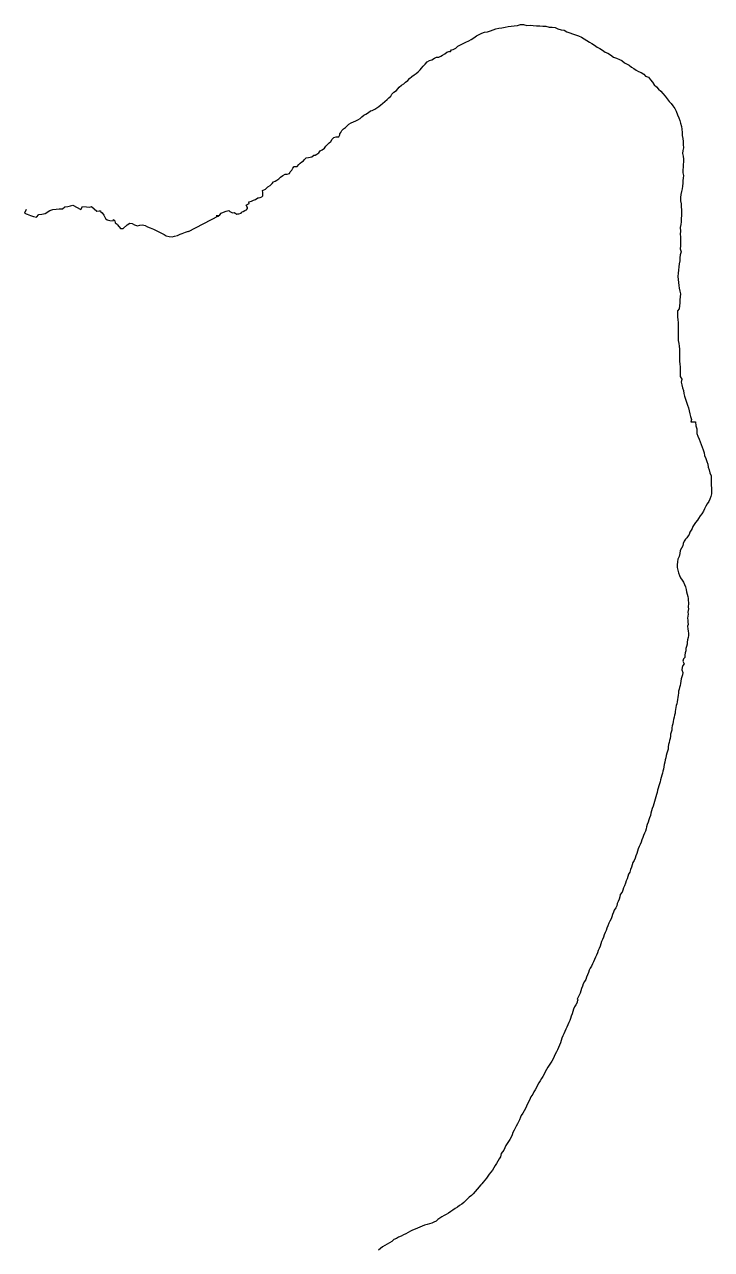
# Model space of a CAD drawing. Extents: x 226235 to 230811, y 317203 to 324386.
# Drawn here: x 226235 to 226590, y 323754 to 324386 of the extents above; entities that cross this region are included whole.
import ezdxf

# ---------------------------------------------------------------- set-up
doc = ezdxf.new("R2010")
doc.units = 0
doc.layers.add('LINE_FEATURE_', color=7, linetype='CONTINUOUS')

msp = doc.modelspace()

# ---------------------------------------------------------------- linework, layer by layer
at = {"layer": 'LINE_FEATURE_'}
msp.add_lwpolyline([(226236.206986, 324290.292702), (226235.38893, 324288.335125), (226236.802729, 324287.788617), (226238.490506, 324287.202764), (226240.058778, 324286.718684), (226241.570394, 324286.284454), (226242.764588, 324287.667466), (226244.290496, 324287.879952), (226246.067076, 324288.139009), (226248.432756, 324289.783268), (226250.019816, 324290.243216), (226251.651947, 324290.494134), (226253.291477, 324290.63877), (226254.992091, 324290.688522), (226256.175239, 324291.644708), (226257.764352, 324291.8217), (226259.101706, 324292.221537), (226260.350342, 324292.508786), (226264.429875, 324290.205052), (226265.339831, 324291.835956), (226267.435711, 324291.56281), (226269.067117, 324291.550803), (226269.858082, 324291.822003), (226272.678843, 324289.417706), (226273.849251, 324289.581538), (226274.584211, 324289.503648), (226274.645055, 324289.187945), (226275.451609, 324288.609779), (226276.366996, 324287.3583), (226277.199494, 324285.574123), (226278.075061, 324284.87188), (226279.362004, 324284.668182), (226281.100575, 324284.363955), (226281.342209, 324285.123276), (226281.914405, 324284.500468), (226282.202163, 324283.459917), (226283.156625, 324282.75894), (226283.407164, 324282.341971), (226284.957095, 324280.489748), (226286.218194, 324280.537894), (226288.368101, 324282.343936), (226289.661838, 324283.155707), (226290.904554, 324283.083134), (226292.116972, 324282.32988), (226293.698227, 324281.774284), (226294.896782, 324282.114301), (226296.152174, 324282.329783), (226297.531863, 324281.928452), (226298.888758, 324281.314792), (226300.224968, 324280.726228), (226301.839275, 324280.139161), (226303.199882, 324279.482967), (226304.596122, 324278.758332), (226306.021171, 324278.063441), (226307.370259, 324277.332001), (226308.513746, 324276.76497), (226310.019952, 324276.329377), (226311.446304, 324276.197368), (226312.736193, 324276.426187), (226314.194367, 324276.815613), (226315.615751, 324277.507223), (226316.736382, 324277.96537), (226318.391976, 324278.558269), (226319.88702, 324279.071075), (226319.950996, 324278.982571), (226335.452388, 324287.07631), (226334.2332, 324286.914791), (226334.543264, 324286.962835), (226335.193848, 324286.793155), (226336.052762, 324287.525725), (226336.706578, 324288.382779), (226338.049008, 324288.966594), (226339.310513, 324289.371249), (226340.685286, 324289.808573), (226341.178186, 324289.240393), (226342.599122, 324288.614711), (226343.427204, 324288.666658), (226344.299667, 324288.186837), (226344.810432, 324287.841434), (226345.452355, 324287.990651), (226345.906632, 324288.035445), (226347.048881, 324288.298811), (226347.296208, 324288.850299), (226348.061392, 324289.223682), (226348.957968, 324289.681121), (226349.884933, 324290.137006), (226350.356337, 324290.762824), (226350.411555, 324291.295797), (226350.026152, 324291.771316), (226349.591579, 324292.556686), (226350.213292, 324292.816151), (226351.159419, 324293.376931), (226351.129327, 324294.235264), (226352.427543, 324294.605878), (226353.433349, 324295.004994), (226354.543423, 324295.500822), (226355.635473, 324296.25332), (226356.003353, 324296.274058), (226356.83013, 324296.402381), (226357.830917, 324296.87388), (226358.220715, 324297.328866), (226358.310051, 324298.045051), (226358.241534, 324298.970065), (226358.035652, 324300.034091), (226359.69292, 324300.75165), (226360.348674, 324301.446706), (226360.819634, 324301.937589), (226362.110133, 324302.644865), (226362.998038, 324303.605135), (226363.801521, 324304.548205), (226364.699034, 324304.863118), (226365.562011, 324305.471938), (226366.518838, 324306.113596), (226367.35182, 324306.862572), (226368.496038, 324307.823031), (226369.808928, 324308.419752), (226370.770697, 324308.51339), (226372.014748, 324308.828999), (226372.426481, 324309.669641), (226373.285605, 324310.617567), (226373.820767, 324311.586282), (226374.373694, 324312.393497), (226376.047738, 324312.435998), (226376.853014, 324313.480942), (226377.580622, 324314.230068), (226378.395465, 324314.800992), (226379.216447, 324315.445771), (226379.812755, 324316.098324), (226380.587623, 324316.899575), (226381.843056, 324317.144106), (226383.518388, 324317.475353), (226384.552974, 324318.258491), (226385.231607, 324318.302887), (226386.067743, 324318.863755), (226387.089617, 324319.520567), (226387.778325, 324320.604094), (226388.92864, 324321.104532), (226390.113437, 324321.869812), (226390.66772, 324322.890626), (226391.599107, 324323.86485), (226392.414405, 324324.620178), (226393.406402, 324325.336646), (226394.066662, 324326.539266), (226394.894751, 324327.327182), (226396.093079, 324327.694295), (226396.555542, 324327.730255), (226397.531094, 324327.792368), (226398.002074, 324328.761904), (226397.959718, 324329.355233), (226398.411732, 324329.922776), (226398.944707, 324330.965709), (226399.831664, 324331.951386), (226400.874997, 324332.566484), (226401.703365, 324333.397501), (226402.667481, 324334.190464), (226403.784214, 324335.04171), (226405.009269, 324335.49223), (226406.257057, 324336.012641), (226407.30178, 324336.528074), (226408.49176, 324337.151797), (226409.385174, 324338.035513), (226410.384248, 324338.871727), (226411.453422, 324339.472805), (226412.692165, 324340.266456), (226413.802607, 324341.077586), (226414.691595, 324341.276412), (226415.97145, 324341.974529), (226417.076273, 324342.641487), (226418.151912, 324343.449287), (226419.191193, 324344.196491), (226419.95988, 324344.980167), (226421.121774, 324345.968427), (226422.320058, 324346.99827), (226423.276537, 324347.845912), (226424.22777, 324348.708345), (226424.863172, 324349.687203), (226425.839531, 324350.74157), (226427.234894, 324351.577171), (226427.934438, 324352.436097), (226428.614065, 324353.287043), (226429.77029, 324354.385422), (226430.911457, 324355.112379), (226431.813754, 324355.896725), (226433.051809, 324356.882075), (226433.865205, 324357.813498), (226435.156139, 324358.898371), (226436.216653, 324359.709449), (226437.246221, 324360.493168), (226438.403152, 324361.280592), (226439.435712, 324362.220348), (226440.111444, 324363.112917), (226440.866039, 324364.173411), (226441.908471, 324365.174692), (226443.06621, 324366.34122), (226444.172214, 324367.097502), (226445.435326, 324367.513827), (226446.794868, 324368.256398), (226447.750674, 324368.750304), (226448.991869, 324368.893138), (226450.0949, 324369.29031), (226450.874718, 324369.84355), (226452.037198, 324370.635375), (226453.076283, 324371.376821), (226454.141424, 324371.758803), (226454.725755, 324371.957711), (226454.710738, 324371.586055), (226454.990051, 324371.76667), (226455.533413, 324372.545123), (226456.465318, 324372.823415), (226457.748768, 324373.46073), (226458.836626, 324374.440792), (226460.119583, 324375.110847), (226461.491712, 324375.8821), (226462.951724, 324376.596822), (226464.42041, 324377.257917), (226465.767229, 324377.918499), (226467.07774, 324378.83765), (226468.446454, 324379.793475), (226469.740646, 324380.555562), (226471.218109, 324381.131013), (226472.630876, 324381.679588), (226474.153446, 324381.952529), (226475.663878, 324382.333216), (226477.089485, 324382.97046), (226478.460139, 324383.487692), (226479.990781, 324383.798322), (226481.501924, 324384.020892), (226483.152457, 324384.314098), (226484.715544, 324384.650416), (226486.278643, 324384.893859), (226487.804674, 324385.056901), (226489.523291, 324385.188361), (226491.164763, 324385.680461), (226492.665519, 324385.650971), (226494.455653, 324385.242384), (226496.082675, 324385.281591), (226497.648916, 324385.168315), (226499.343941, 324385.023783), (226501.016467, 324385.04616), (226502.618716, 324384.882494), (226504.225222, 324384.779882), (226505.81913, 324384.293607), (226507.482543, 324384.240587), (226508.91841, 324384.201804), (226510.457919, 324383.508268), (226512.095193, 324383.013639), (226513.582682, 324382.754466), (226515.093311, 324381.97178), (226516.573267, 324381.312806), (226518.019891, 324380.802951), (226519.563958, 324380.334978), (226521.10793, 324379.837449), (226522.574564, 324379.192818), (226523.96128, 324378.258403), (226525.381434, 324377.433441), (226526.750372, 324376.568633), (226527.98479, 324375.844219), (226529.246507, 324374.981573), (226530.647832, 324374.025104), (226532.016988, 324373.305683), (226533.339076, 324372.423985), (226534.772203, 324371.40593), (226536.203204, 324370.874138), (226537.457292, 324369.983421), (226539.114122, 324368.837969), (226540.586675, 324368.247252), (226542.084074, 324367.569754), (226543.335755, 324367.061478), (226544.659836, 324365.904705), (226546.113688, 324365.307063), (226547.236027, 324364.644199), (226548.411572, 324363.66532), (226549.587131, 324362.906538), (226550.81008, 324362.046199), (226552.029823, 324361.467916), (226553.302749, 324360.868887), (226554.686416, 324359.992666), (226555.649218, 324359.080821), (226557.166784, 324358.47778), (226558.088749, 324357.141886), (226559.176511, 324355.986004), (226559.963635, 324354.601826), (226561.192206, 324353.561984), (226562.284873, 324352.350061), (226563.54542, 324351.234832), (226564.594532, 324350.1621), (226565.660682, 324348.728038), (226566.760556, 324347.422639), (226567.762138, 324346.032566), (226568.722638, 324344.891012), (226569.695982, 324343.699306), (226570.697973, 324342.287125), (226571.446001, 324341.053035), (226572.061899, 324339.139819), (226572.775097, 324337.597314), (226573.258003, 324336.17222), (226573.661042, 324334.707325), (226574.179284, 324333.10459), (226574.348605, 324331.622084), (226574.427098, 324330.012968), (226574.538427, 324328.414145), (226574.87462, 324326.875254), (226575.047168, 324325.317245), (226575.072612, 324323.733337), (226575.208214, 324322.117875), (226574.872138, 324320.726612), (226574.724017, 324319.191113), (226574.947606, 324317.712436), (226575.084079, 324316.238335), (226575.123984, 324314.812538), (226575.009193, 324313.434267), (226574.924401, 324312.047656), (226574.88379, 324310.671222), (226574.871601, 324309.189767), (226575.206806, 324307.778417), (226574.936685, 324306.503018), (226574.826813, 324305.135586), (226574.845933, 324303.809488), (226574.701168, 324302.362016), (226574.456442, 324300.926164), (226574.197146, 324299.522446), (226573.765067, 324297.992579), (226573.547712, 324296.455396), (226573.684713, 324294.751752), (226573.899901, 324293.177609), (226573.987744, 324291.618132), (226574.051378, 324290.094052), (226574.152406, 324288.700186), (226574.117142, 324287.12634), (226574.008269, 324285.544309), (226574.000265, 324283.944521), (226573.861688, 324282.445011), (226573.448314, 324280.912321), (226573.57821, 324279.170786), (226573.531266, 324277.571447), (226573.588636, 324276.211045), (226573.626486, 324274.632276), (226573.598194, 324273.156596), (226573.540067, 324271.520023), (226573.482266, 324270.017206), (226573.965855, 324268.361293), (226573.478372, 324266.957804), (226573.321839, 324265.339762), (226573.201389, 324263.720424), (226572.946055, 324262.169405), (226572.734573, 324260.625604), (226572.616143, 324259.013172), (226572.389413, 324257.378224), (226572.325264, 324255.782128), (226572.383327, 324254.208311), (226572.505644, 324252.63561), (226572.750009, 324251.061397), (226572.989808, 324249.641453), (226573.216666, 324248.112048), (226573.616961, 324246.832744), (226573.432988, 324245.182136), (226573.344748, 324243.627667), (226573.254006, 324242.109068), (226573.091602, 324240.622929), (226572.891087, 324239.075182), (226572.150116, 324238.080467), (226572.11076, 324236.462653), (226572.148087, 324234.886657), (226572.305805, 324233.397122), (226572.405839, 324231.897385), (226572.41723, 324230.317891), (226572.35244, 324228.814017), (226572.340728, 324227.298921), (226572.348141, 324225.755255), (226572.37709, 324224.219274), (226572.50189, 324222.696087), (226572.743281, 324221.195869), (226573.003948, 324219.692442), (226573.105606, 324218.174498), (226573.0925, 324216.630077), (226573.057014, 324215.077347), (226573.064374, 324213.527319), (226573.13165, 324212.047814), (226573.321916, 324210.572972), (226573.529366, 324209.078997), (226573.401622, 324207.204836), (226573.463156, 324205.674647), (226573.469855, 324204.088643), (226574.31777, 324202.79514), (226573.968095, 324201.212537), (226574.340625, 324199.766163), (226574.709849, 324198.340652), (226575.088511, 324196.831829), (226575.353408, 324195.366874), (226575.765106, 324193.902824), (226576.168809, 324192.407574), (226576.673444, 324190.879851), (226577.249578, 324189.365883), (226577.716819, 324187.9295), (226578.121313, 324186.361225), (226578.449727, 324184.871993), (226578.842579, 324183.477267), (226579.321377, 324181.975482), (226578.940918, 324180.779426), (226581.378011, 324180.816993), (226581.48987, 324178.657737), (226581.97135, 324177.167859), (226582.110896, 324174.803088), (226582.581998, 324173.375605), (226583.285103, 324171.889559), (226583.803977, 324170.485754), (226584.331627, 324169.125606), (226584.860723, 324167.700426), (226585.368839, 324166.224667), (226585.805794, 324164.746556), (226586.012667, 324163.304801), (226586.713189, 324161.82236), (226587.173141, 324160.334314), (226587.632138, 324158.855198), (226587.913213, 324157.446676), (226588.4138, 324155.968228), (226588.760081, 324154.48915), (226589.413984, 324152.888805), (226589.502885, 324151.01691), (226589.376159, 324149.431606), (226589.469478, 324148.064632), (226589.545071, 324146.548294), (226589.598952, 324145.080245), (226589.542222, 324143.631563), (226589.283069, 324142.204631), (226588.820671, 324140.911852), (226588.16611, 324139.655052), (226587.417579, 324138.462286), (226586.731556, 324137.176647), (226585.956344, 324135.854365), (226585.432177, 324134.625537), (226584.544195, 324133.366104), (226583.739352, 324132.226599), (226582.867879, 324130.975128), (226582.306074, 324130.105254), (226581.374366, 324128.854601), (226580.667252, 324127.871958), (226580.003732, 324126.792171), (226579.571572, 324125.75902), (226579.08357, 324124.826898), (226578.447562, 324123.835049), (226578.078347, 324122.657283), (226577.520146, 324121.869679), (226576.895245, 324120.955261), (226576.144835, 324120.150788), (226575.485228, 324119.209936), (226575.02322, 324118.063208), (226574.758146, 324116.787832), (226574.09827, 324115.640834), (226573.527477, 324114.313591), (226573.270176, 324112.849929), (226572.867245, 324111.331105), (226572.30363, 324109.930062), (226571.987643, 324108.552576), (226571.831289, 324107.019028), (226571.897281, 324105.654806), (226572.159899, 324104.265387), (226572.585031, 324102.873515), (226573.035314, 324101.547802), (226573.703765, 324100.330812), (226574.425386, 324099.148604), (226575.1677, 324098.10747), (226575.65778, 324096.856567), (226576.115892, 324095.624954), (226576.464767, 324094.343387), (226576.751963, 324093.042262), (226577.041186, 324091.840485), (226577.393428, 324090.664554), (226577.57803, 324089.652653), (226577.706517, 324086.60021), (226577.500601, 324085.932938), (226577.569239, 324085.083356), (226577.703525, 324084.255402), (226577.512399, 324083.461368), (226577.43798, 324082.518423), (226577.507456, 324081.532874), (226577.447027, 324080.509158), (226577.305225, 324079.517358), (226577.317524, 324078.490561), (226577.373321, 324077.42286), (226577.578766, 324076.257215), (226577.166749, 324075.295106), (226577.396515, 324074.013288), (226577.544698, 324072.842589), (226577.66909, 324071.740107), (226577.750939, 324070.604703), (226577.531421, 324069.450114), (226577.197875, 324068.303087), (226577.032815, 324067.164494), (226577.050159, 324066.001952), (226576.737578, 324064.947296), (226576.366242, 324063.855802), (226576.322638, 324062.663169), (226576.015706, 324061.612952), (226575.814674, 324060.452635), (226575.814008, 324059.275689), (226575.091417, 324058.459032), (226574.882201, 324057.377444), (226575.506903, 324055.951441), (226574.765631, 324055.148536), (226574.548054, 324054.074825), (226574.344093, 324052.879599), (226574.801589, 324051.43901), (226574.64721, 324050.287649), (226574.327906, 324049.214358), (226573.972273, 324048.14794), (226573.808669, 324046.963976), (226573.626318, 324045.868431), (226573.457789, 324044.771262), (226573.164228, 324043.734676), (226572.877402, 324042.819091), (226572.649564, 324041.850707), (226572.631576, 324040.756324), (226572.497408, 324039.711833), (226572.204915, 324038.631262), (226571.99071, 324037.580963), (226571.837156, 324036.411002), (226571.664719, 324035.330637), (226571.40257, 324034.375583), (226571.15783, 324033.328248), (226570.980271, 324032.323734), (226570.911033, 324031.406036), (226570.790046, 324030.45985), (226570.551673, 324029.4943), (226570.368955, 324028.348466), (226570.022751, 324027.230317), (226569.858636, 324026.123083), (226569.598046, 324025.072844), (226569.372053, 324023.966963), (226569.133708, 324022.847225), (226569.08429, 324021.667493), (226568.828984, 324020.614764), (226568.491441, 324019.643077), (226568.387478, 324018.597739), (226568.252577, 324017.488903), (226568.01481, 324016.407147), (226567.700153, 324015.37803), (226567.38042, 324014.3101), (226567.324782, 324013.128741), (226567.28835, 324011.951909), (226566.902908, 324010.853783), (226566.556282, 324009.802829), (226566.255098, 324008.666855), (226566.014105, 324007.534825), (226565.764759, 324006.336116), (226565.537991, 324005.213498), (226565.279644, 324004.05575), (226565.090135, 324002.890679), (226564.871865, 324001.673161), (226564.588036, 324000.635072), (226564.325089, 323999.538875), (226563.950628, 323998.434972), (226563.623338, 323997.29546), (226563.310562, 323996.145872), (226563.060118, 323995.059644), (226562.774466, 323994.036084), (226562.446829, 323992.978076), (226562.090607, 323991.79302), (226561.811496, 323990.714655), (226561.537409, 323989.577819), (226561.214101, 323988.477845), (226560.815447, 323987.342635), (226560.488583, 323986.099878), (226560.241751, 323984.862495), (226559.905287, 323983.655843), (226559.573993, 323982.489379), (226559.09635, 323981.348415), (226558.704475, 323980.149967), (226558.401578, 323978.868356), (226558.171285, 323977.63985), (226557.711421, 323976.518707), (226557.360374, 323975.39605), (226556.926265, 323974.219165), (226556.416601, 323973.080344), (226556.048965, 323971.943219), (226555.867524, 323970.830036), (226555.607762, 323969.613305), (226555.04302, 323968.581115), (226554.608634, 323967.456937), (226554.115112, 323966.290565), (226553.71501, 323965.087804), (226553.366768, 323963.928864), (226552.850868, 323962.822607), (226552.313871, 323961.742094), (226551.768182, 323960.576223), (226551.512727, 323959.347942), (226551.135209, 323958.082694), (226550.637703, 323956.880871), (226550.297188, 323955.647232), (226549.746823, 323954.517076), (226549.12214, 323953.467386), (226548.723577, 323952.281498), (226548.373132, 323950.985453), (226547.905597, 323949.79071), (226547.425907, 323948.56397), (226546.878214, 323947.499039), (226546.465783, 323946.324093), (226546.074006, 323945.091482), (226545.628233, 323943.996791), (226545.196714, 323942.74794), (226544.757359, 323941.511943), (226544.256323, 323940.359789), (226543.835655, 323939.219388), (226543.509634, 323938.134849), (226542.523789, 323937.047254), (226542.412975, 323935.833053), (226542.029008, 323934.561189), (226541.546138, 323933.438318), (226541.046103, 323932.33192), (226540.718029, 323931.170234), (226540.225491, 323930.077724), (226539.335244, 323928.953176), (226539.087844, 323927.826577), (226538.621502, 323926.660408), (226538.221186, 323925.527641), (226537.81449, 323924.350182), (226537.155798, 323923.253783), (226536.623759, 323922.12207), (226536.12802, 323920.889676), (226535.654899, 323919.619713), (226535.216717, 323918.474853), (226534.771642, 323917.292686), (226534.290823, 323916.16602), (226533.873052, 323914.948313), (226533.471021, 323913.760626), (226532.942963, 323912.656703), (226532.614664, 323911.497469), (226532.248609, 323910.293731), (226531.671356, 323909.183747), (226531.15175, 323908.069007), (226530.830614, 323906.828329), (226530.33185, 323905.697948), (226529.800117, 323904.596672), (226529.292574, 323903.436156), (226528.799603, 323902.321215), (226528.221985, 323901.213978), (226527.683435, 323900.084505), (226527.118483, 323899.00706), (226526.609734, 323897.879023), (226526.174419, 323896.678209), (226525.724516, 323895.504537), (226525.233514, 323894.383217), (226524.804526, 323893.201153), (226524.146431, 323892.051235), (226523.500569, 323890.944388), (226523.061166, 323889.733845), (226522.619389, 323888.520019), (226522.17294, 323887.311456), (226521.817269, 323886.152581), (226521.38294, 323885.014388), (226520.897038, 323883.956467), (226520.411582, 323882.977239), (226520.607815, 323882.385181), (226520.395694, 323881.764026), (226520.349267, 323881.209873), (226519.721632, 323879.987335), (226518.980573, 323878.950119), (226518.483878, 323877.740584), (226518.158322, 323876.60155), (226517.785519, 323875.361653), (226517.313877, 323874.176786), (226516.936299, 323873.022596), (226516.530275, 323871.907339), (226515.9977, 323870.865681), (226515.52376, 323869.701647), (226514.939547, 323868.575542), (226514.466743, 323867.449934), (226514.058219, 323866.257265), (226513.548003, 323865.113126), (226512.890074, 323864.107279), (226512.436287, 323862.913994), (226512.104783, 323861.684273), (226511.670995, 323860.434774), (226511.260295, 323859.192806), (226510.735311, 323858.024276), (226510.178944, 323856.867135), (226509.610617, 323855.764362), (226509.036636, 323854.595848), (226508.448865, 323853.380558), (226507.910635, 323852.156968), (226507.302116, 323851.038575), (226506.589744, 323849.967493), (226505.919483, 323848.858809), (226505.155473, 323847.863663), (226504.500905, 323846.697999), (226503.877065, 323845.509154), (226503.326954, 323844.326391), (226502.705589, 323843.178527), (226502.009056, 323842.06511), (226501.335548, 323840.89659), (226500.655831, 323839.761479), (226499.955893, 323838.59883), (226499.299681, 323837.453484), (226498.678713, 323836.249959), (226498.026428, 323835.146401), (226497.403338, 323833.999208), (226496.508878, 323832.557809), (226496.159188, 323831.748162), (226495.340378, 323830.151062), (226494.685608, 323828.986179), (226494.141738, 323827.819607), (226493.690346, 323826.596944), (226493.067677, 323825.445878), (226492.272994, 323824.099333), (226491.541881, 323823.032559), (226491.104695, 323822.122493), (226490.524086, 323820.759222), (226490.042152, 323819.62835), (226489.527196, 323818.606587), (226488.967274, 323817.54008), (226488.370565, 323816.413385), (226487.815898, 323815.340355), (226487.191545, 323814.190661), (226486.742102, 323812.997079), (226486.361814, 323811.819127), (226485.577021, 323810.667645), (226484.886339, 323809.539082), (226484.202545, 323808.54511), (226483.516865, 323807.491715), (226483.018789, 323806.342076), (226482.538717, 323805.111417), (226481.22021, 323803.38162), (226480.775656, 323801.665885), (226480.196712, 323800.548892), (226479.45888, 323799.426453), (226478.811474, 323798.281883), (226478.095547, 323797.157256), (226477.408565, 323796.017284), (226476.724755, 323794.804109), (226475.91236, 323793.736628), (226475.030879, 323792.75937), (226474.232458, 323791.719954), (226473.551385, 323790.677494), (226472.764492, 323789.647372), (226471.946986, 323788.665119), (226471.122648, 323787.6778), (226470.204015, 323786.694379), (226470.720114, 323787.287297), (226469.879504, 323786.251871), (226466.789352, 323782.610007), (226465.791023, 323781.663524), (226464.699524, 323780.837606), (226463.725877, 323779.942255), (226462.759103, 323779.012651), (226461.836235, 323778.124995), (226460.845244, 323777.267464), (226459.698611, 323776.485716), (226458.616544, 323775.71329), (226457.462305, 323774.941731), (226456.226458, 323774.21571), (226455.127187, 323773.513728), (226453.999506, 323772.692044), (226452.817039, 323771.891393), (226451.716374, 323771.344232), (226450.612444, 323770.696321), (226449.538979, 323769.962655), (226448.507562, 323769.264225), (226447.601905, 323768.533188), (226446.515847, 323767.979226), (226445.344067, 323767.503278), (226444.177311, 323767.041356), (226442.930001, 323766.678507), (226441.698952, 323766.38103), (226440.490706, 323765.825032), (226439.231883, 323765.343539), (226437.937208, 323764.84118), (226436.741185, 323764.346724), (226435.522891, 323763.862432), (226434.382895, 323763.304156), (226433.172503, 323762.637277), (226431.989497, 323762.010809), (226430.737334, 323761.402734), (226429.530974, 323760.749324), (226428.294658, 323760.153707), (226427.141268, 323759.46259), (226425.858369, 323759.005646), (226424.826681, 323758.042216), (226423.638182, 323757.341565), (226422.459116, 323756.571413), (226421.171297, 323755.907388), (226420.02736, 323755.205545), (226419.02286, 323754.357645), (226417.913809, 323753.517779)], dxfattribs=at)

doc.saveas('drawing.dxf')
